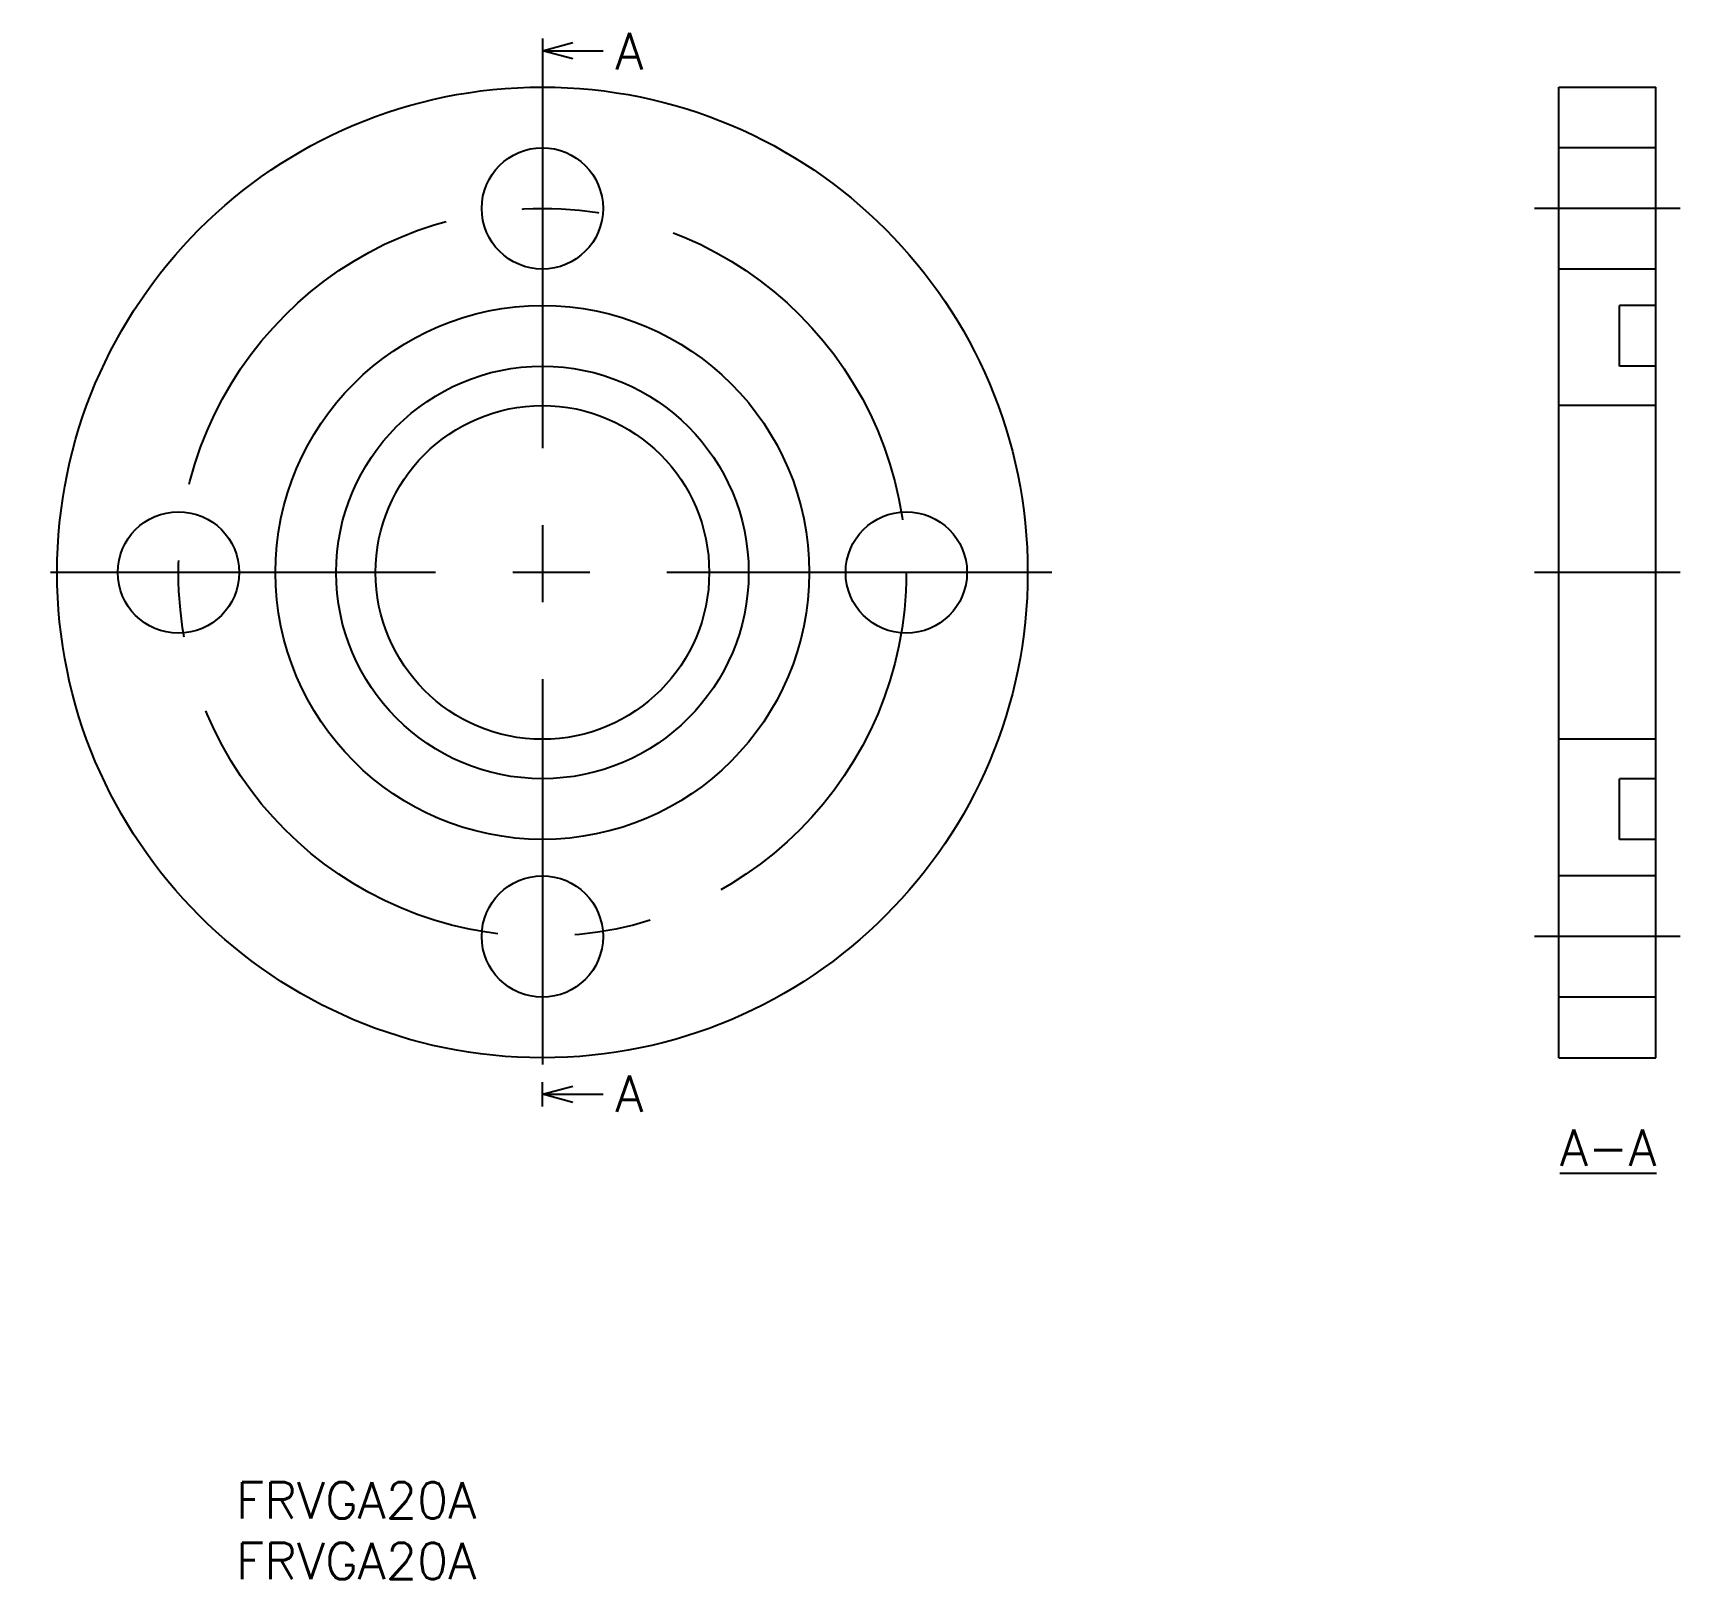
# Model space of a CAD drawing. Extents: x -126 to 10, y -83 to 44.
import ezdxf

# ---------------------------------------------------------------- set-up
doc = ezdxf.new("R2010")
doc.units = 0
doc.linetypes.add('CENTER', pattern=[50.8, 31.75, -6.35, 6.35, -6.35])
doc.layers.get('0').update_dxf_attribs({"linetype": 'CONTINUOUS'})
doc.layers.add('CENTER', color=1, linetype='CENTER')
doc.styles.get("Standard").update_dxf_attribs({"font": 'txt.shx', "height": 3, "bigfont": 'bigfont.shx'})

# ---------------------------------------------------------------- blocks, each defined once
blk = doc.blocks.new('*U9')
at = {"color": 7, "linetype": 'CONTINUOUS'}
blk.add_text('FRVGA20A', height=3, dxfattribs=at).set_placement((-109.03, -77.96))
blk = doc.blocks.new('*U10')
at = {"color": 7, "linetype": 'CONTINUOUS'}
blk.add_text('FRVGA20A', height=3, dxfattribs=at).set_placement((-109.03, -82.96))
blk = doc.blocks.new('_OPEN30')
at = {"color": 0, "linetype": 'BYBLOCK'}
for p, q in [((-1, 0.268), (0, 0)), ((0, 0), (-1, -0.268)), ((0, 0), (-1, 0))]:
    blk.add_line(p, q, dxfattribs=at)
blk = doc.blocks.new('*U14')
at = {"color": 7, "linetype": 'CONTINUOUS'}
blk.add_lwpolyline([(-81.28, 43), (-78.78, 43)], dxfattribs=at)
at = {"color": 7, "linetype": 'CONTINUOUS', "xscale": 2.5, "yscale": 2.5, "zscale": 2.5, "rotation": 179.9999999999977}
blk.add_blockref('_OPEN30', (-83.78, 43), dxfattribs=at)
blk = doc.blocks.new('*U15')
at = {"color": 137, "linetype": 'CONTINUOUS'}
blk.add_text('A', height=3, rotation=360, dxfattribs=at).set_placement((-77.77, 41.46))
blk = doc.blocks.new('*U16')
at = {"color": 7, "linetype": 'CONTINUOUS'}
blk.add_lwpolyline([(-81.28, -43), (-78.78, -43)], dxfattribs=at)
at = {"color": 7, "linetype": 'CONTINUOUS', "xscale": 2.5, "yscale": 2.5, "zscale": 2.5, "rotation": 180.0000000000023}
blk.add_blockref('_OPEN30', (-83.78, -43), dxfattribs=at)
blk = doc.blocks.new('*U17')
at = {"color": 137, "linetype": 'CONTINUOUS'}
blk.add_text('A', height=3, dxfattribs=at).set_placement((-77.77, -44.46))
blk = doc.blocks.new('*U18')
at = {"color": 137, "linetype": 'CONTINUOUS'}
blk.add_text('%%UA-A', height=3, dxfattribs=at).set_placement((0.09, -48.9))

msp = doc.modelspace()

# ---------------------------------------------------------------- linework, layer by layer
at = {"color": 7, "linetype": 'CONTINUOUS'}
for p, q in [((0, 40), (8, 40)), ((0, -40), (0, 40)), ((8, -40), (8, 40)), ((8, 35), (0, 35)), ((8, 25), (0, 25)), ((8, 22), (5, 22)), ((5, 17), (5, 22)), ((8, 17), (5, 17)), ((8, 17), (5, 17)), ((8, 17), (5, 17)), ((8, 13.75), (0, 13.75)), ((8, -13.75), (0, -13.75)), ((8, -17), (5, -17)), ((8, -17), (5, -17)), ((5, -22), (5, -17)), ((8, -22), (5, -22)), ((8, -25), (0, -25)), ((8, -35), (0, -35)), ((0, -40), (8, -40))]:
    msp.add_line(p, q, dxfattribs=at)
for centre, radius in [((-83.78, 0), 40), ((-83.78, 30), 5), ((-83.78, 0), 22), ((-83.78, 0), 17), ((-83.78, 0), 13.75), ((-113.78, 0), 5), ((-53.78, 0), 5), ((-83.78, -30), 5)]:
    msp.add_circle(centre, radius, dxfattribs=at)
at = {"layer": 'CENTER', "color": 1, "linetype": 'CENTER'}
for p, q in [((-83.78, 44), (-83.78, 42)), ((-83.78, 44), (-83.78, 42)), ((-83.78, 42), (-83.78, -42)), ((10, 30), (-2, 30)), ((-41.78, 0), (-125.78, 0)), ((10, 0), (-2, 0)), ((10, -30), (-2, -30)), ((-83.78, -44), (-83.78, -42)), ((-83.78, -44), (-83.78, -42))]:
    msp.add_line(p, q, dxfattribs=at)
msp.add_circle((-83.78, 0), 30, dxfattribs=at)

# ---------------------------------------------------------------- block references
at = {"color": 7, "linetype": 'CONTINUOUS'}
for name in ['*U14', '*U15', '*U17', '*U16', '*U18', '*U9', '*U10']:
    msp.add_blockref(name, (0, 0), dxfattribs=at)

doc.saveas('drawing.dxf')
